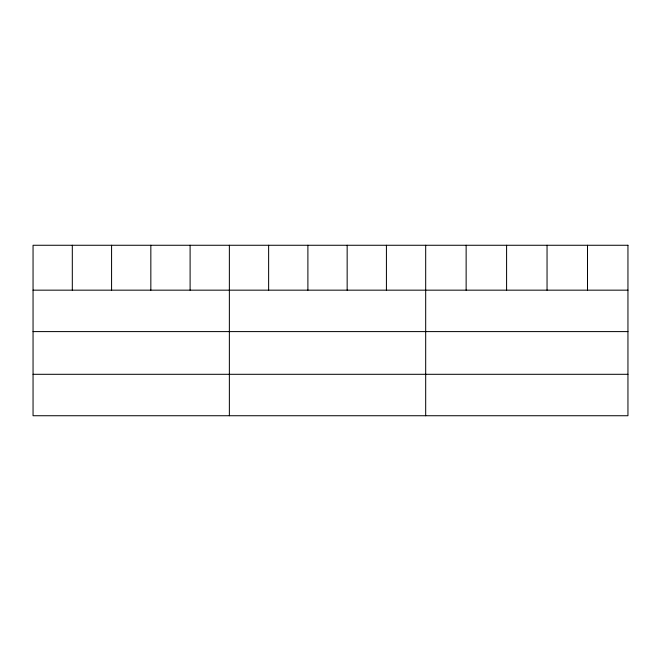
<?xml version="1.0" encoding="UTF-8"?>
<svg xmlns="http://www.w3.org/2000/svg" width="661" height="661" viewBox="0 0 661 661"><rect width="100%" height="100%" fill="white"/><g stroke="black" fill="none" stroke-linecap="round" stroke-linejoin="round"><path stroke-width="0.99" d="M33.05 290.162L627.95 290.162M33.05 331.599L627.95 331.599M33.05 374.3L627.95 374.3M587.497 245.264L587.497 290.162M547.044 245.264L547.044 290.162M506.59 245.264L506.59 290.162M466.137 245.264L466.137 290.162M425.684 245.264L425.684 415.736M386.421 245.264L386.421 290.162M347.157 245.264L347.157 290.162M307.894 245.264L307.894 290.162M268.63 245.264L268.63 290.162M229.367 245.264L229.367 415.736M190.104 245.264L190.104 290.162M150.84 245.264L150.84 290.162M111.577 245.264L111.577 290.162M72.313 245.264L72.313 290.162M627.95 245.264L33.05 245.264L33.05 415.736L627.95 415.736L627.95 245.264"/></g></svg>
